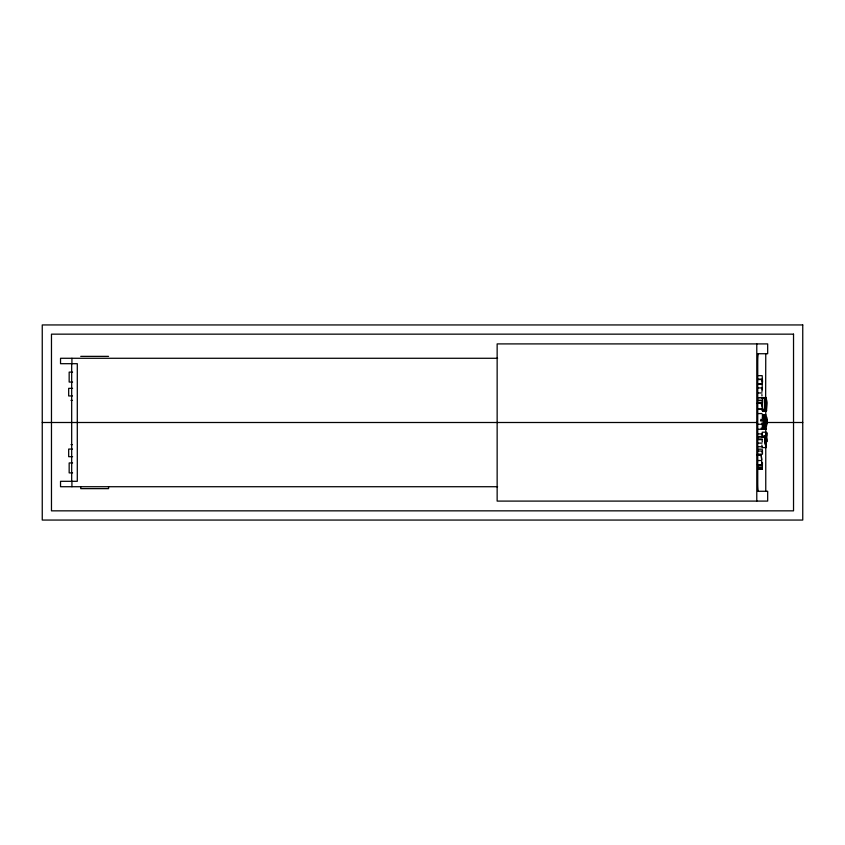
<?xml version="1.0" encoding="UTF-8"?>
<svg xmlns="http://www.w3.org/2000/svg" width="845" height="845" viewBox="0 0 845 845"><rect width="100%" height="100%" fill="white"/><g stroke="black" fill="none" stroke-linecap="round" stroke-linejoin="round"><path stroke-width="1.27" d="M758.335 433.855L762.158 434.003M762.158 397.551L758.335 397.689L766.246 397.541L766.859 402.854L766.478 410.86L762.56 410.976L762.359 409.16M765.676 414.884C763.996 418.75 763.574 426.038 765.95 429.144C766.531 425.119 769.552 414.472 763.13 414.884M766.753 422.954L766.478 418.729L765.676 417.546L764.598 422.014L765.676 426.619L766.753 422.954L764.197 422.954M765.496 403.012C767.408 393.126 766.278 410.427 766.383 410.976M762.454 408.568L762.179 403.266L757.226 403.234M760.796 420.968L760.944 419.289M761.958 379.542L762.37 382.806M765.76 353.728L765.623 408.874L764.725 408.367L764.514 397.847L764.514 409.297L765.76 410.005L765.486 403.994M762.359 382.331L762.105 379.215L758.123 379.215M762.422 397.541L761.831 398.375L765.654 398.375M757.891 353.728L767.672 353.728L767.672 343.904L497.145 343.904L497.145 501.096L767.672 501.096L767.672 491.272L757.891 491.272M80.719 356.358L108.561 356.358M497.599 358.28L60.534 358.28L60.534 363.688L77.296 363.688L77.296 481.312L60.534 481.312L60.534 486.72L497.599 486.72M72.575 372.106L69.163 372.106L69.163 382.056L72.575 382.056M758.356 375.655L762.169 375.655L762.528 381.57L762.306 383.841L758.335 383.841M758.145 379.542L762.095 379.542M758.356 384.38L762.169 384.38L762.306 389.703M758.123 387.939L762.095 387.939L762.443 388.732M72.585 388.341L68.677 388.341L68.677 395.956L72.459 395.946M762.095 388.985L761.968 391.584M758.24 392.957L762.063 392.957M761.958 397.847L766.246 397.541M762.169 398.27L764.725 398.27M70.969 400.372L72.459 400.372M758.071 400.245L761.894 400.245L762.443 401.671M757.785 400.625L761.609 400.625M758.483 402.706L762.454 402.706L762.454 399.579M762.443 407.522L761.049 403.234M758.356 409.107L762.169 409.107M758.335 409.255L764.514 409.297M761.936 410.005L766.193 409.909M762.422 410.49L766.573 410.49M762.486 410.86L766.478 410.86M758.229 413.575L762.053 413.575M762.116 415.011L765.94 415.011M762.634 415.391L765.179 415.391M762.422 416.025L764.978 416.025M762.253 416.912L764.799 416.912M762.116 417.99L764.662 417.99M763.933 418.729L766.478 418.729M762.021 419.204L764.567 419.204M764.06 419.384L766.605 419.384M764.144 420.145L766.69 420.145M760.69 420.535L764.514 420.535M764.197 421.021L766.753 421.021M761.936 422.014L766.764 422.014M42.25 422.5L496.744 422.5M497.145 422.5L756.782 422.5M767.239 422.5L802.75 422.5M761.958 423.546L764.514 423.546M764.144 423.81L766.69 423.81M758.123 424.253L762.095 424.253M764.06 424.591L766.605 424.591M762.021 424.929L764.567 424.929M763.933 425.288L766.478 425.288M763.774 425.869L766.32 425.869M762.127 426.165L764.672 426.165M762.264 427.253L764.82 427.253M761.176 428.13L764.989 428.13M761.377 428.764L765.2 428.764M761.598 429.144L765.95 429.144M758.24 429.26L765.676 429.271M761.936 435.978L766.584 435.978L766.848 432.629L766.848 441.84C767.165 433.538 762.296 439.548 766.056 446.318L766.056 438.217M758.071 436.559L761.894 436.559M757.785 436.939L761.609 436.939M761.936 437.372L764.493 437.372L766.066 447.575M758.483 439.02L762.306 439.02M758.356 439.622L762.179 439.622L762.253 441.924M758.197 443.118L762.021 443.118M70.969 444.639L72.459 444.639M758.071 446.709L761.894 446.709M72.459 449.065L68.677 449.065L68.677 456.691L72.585 456.691M758.535 449.181L762.359 449.181M758.081 451.04L761.894 451.04L762.443 453.152M758.409 454.187L762.454 454.187L762.454 450.343M757.289 454.705L761.187 454.705L761.715 459.712M757.3 455.022L761.187 455.022L761.672 459.648M757.912 460.525L761.736 460.525M72.575 462.944L69.163 462.944L69.163 472.894L72.575 472.894M757.447 464.75L761.271 464.75L761.398 465.447M757.574 465.447L761.535 465.447M757.574 465.775L761.546 465.775L761.767 461.286M758.409 467.528L762.232 467.528L762.317 468.352L758.472 468.595M758.409 467.982L762.232 467.982L762.243 469.017M758.419 469.017L762.306 469.017M758.409 469.345L762.306 469.345L762.454 462.659M761.852 445.019L762.253 447.575L766.14 447.575L766.14 438.217M761.905 394.594L761.968 395.882M766.14 435.978L766.14 432.207L762.232 432.207L762.232 435.978M766.056 432.207L766.056 435.978M765.76 410.818L765.76 414.715M765.76 428.985L765.76 431.584M765.76 447.153L765.76 491.272M764.493 435.978L764.493 437.372M756.782 343.904L756.782 501.096M108.561 486.72L108.561 488.642L80.719 488.642L80.719 486.72M71.92 358.28L71.92 363.688M71.92 481.312L71.92 486.72M71.677 363.688L71.677 481.312M758.493 353.728A7.679 0.75 -90 0 0 757.743 361.417L757.743 483.583A7.679 0.75 -90 0 0 758.493 491.272M802.75 324.945L42.25 324.945L42.25 520.055L802.75 520.055L802.75 324.945M793.529 334.155L51.471 334.155L51.471 510.845L793.529 510.845L793.529 334.155"/></g></svg>
